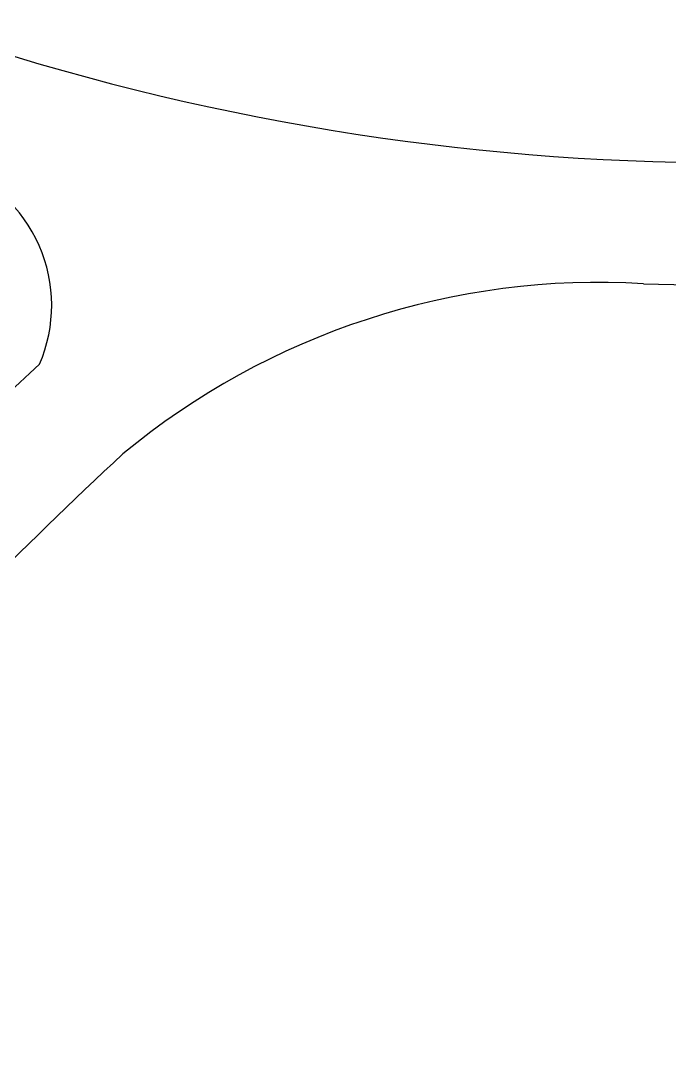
# Model space of a CAD drawing. Extents: x 2080 to 102394, y 2071 to 93424.
# Drawn here: x 82813 to 83767, y 85363 to 86907 of the extents above; entities that cross this region are included whole.
import ezdxf

# ---------------------------------------------------------------- set-up
doc = ezdxf.new("R2010")
doc.units = 0
doc.header["$LTSCALE"] = 20
doc.header["$MEASUREMENT"] = 0
doc.layers.add('road', color=2, linetype='Continuous')

msp = doc.modelspace()

# ---------------------------------------------------------------- linework, layer by layer
at = {"layer": 'road', "linetype": 'Continuous', "ltscale": 0.5}
for centre, radius, start, end in [((83858.863, 90337.308), 3639.067, 252.568183, 289.491513), ((83858.863, 90337.308), 3819.067, 268.040164, 289.466484), ((82640.376, 86488.71), 217.923, 336.568992, 70.962716), ((83663.443, 85423.163), 1099.225, 86.619783, 129.589852), ((87798.245, 81071.745), 7279.638, 132.9270225, 142.8139256), ((87798.245, 81071.745), 7099.638, 132.9270225, 142.8168919)]:
    msp.add_arc(centre, radius, start, end, dxfattribs=at)

doc.saveas('drawing.dxf')
